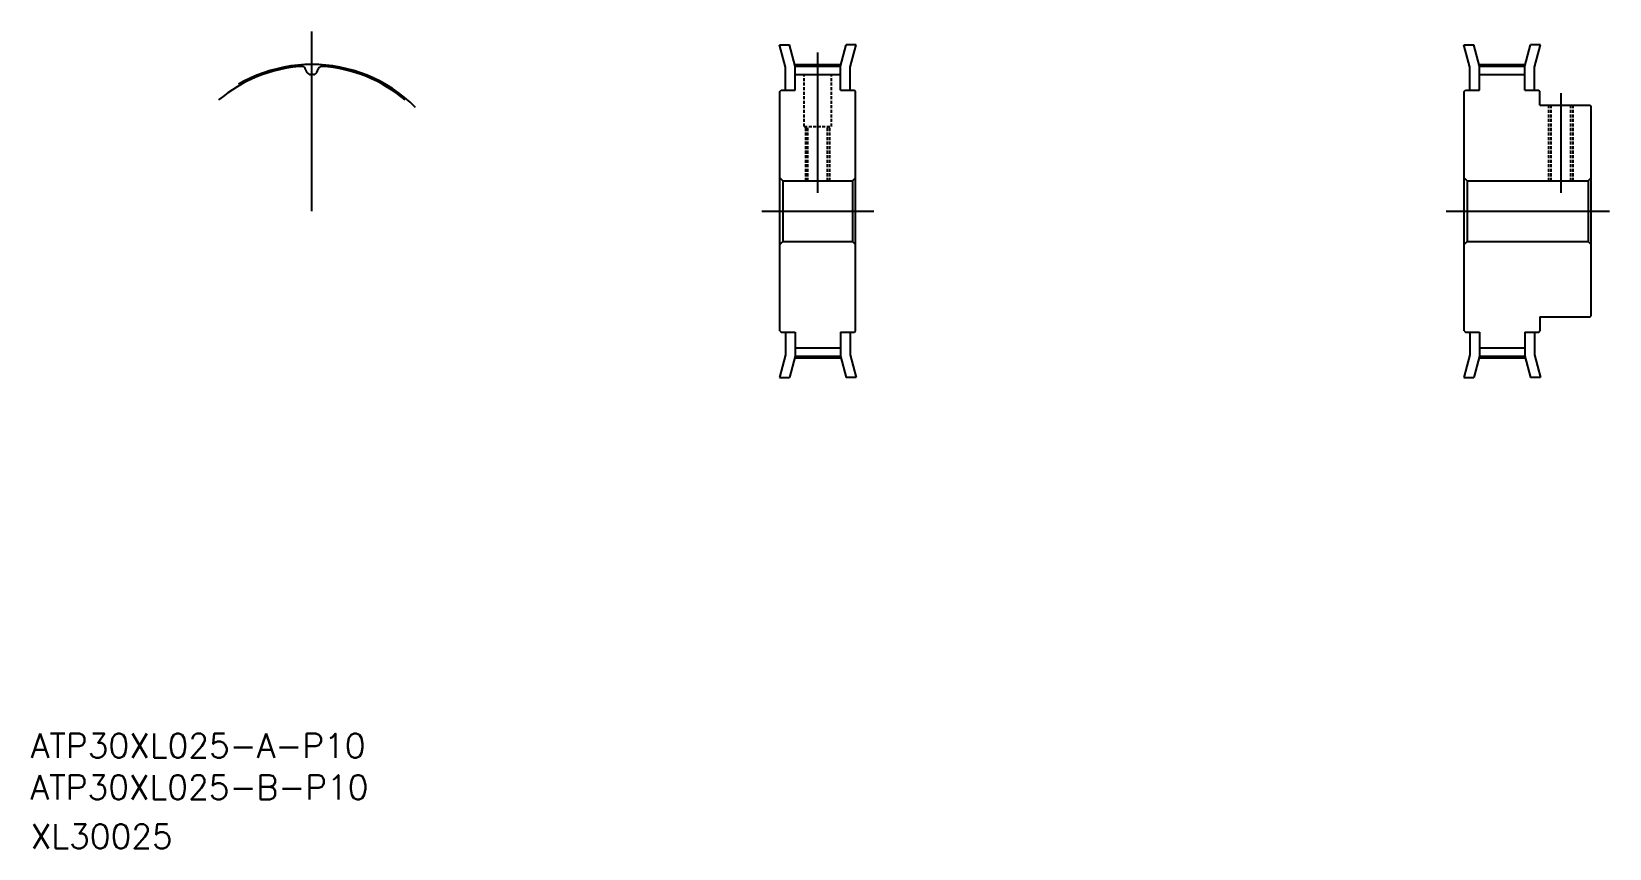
# Model space of a CAD drawing. Extents: x -29 to 232, y 10 to 145.
import ezdxf

# ---------------------------------------------------------------- set-up
doc = ezdxf.new("R2010")
doc.units = 0
doc.linetypes.add('CENTER', pattern=[50.8, 31.75, -6.35, 6.35, -6.35])
doc.linetypes.add('DASHED', pattern=[0.75, 0.5, -0.25])
doc.layers.get('0').update_dxf_attribs({"linetype": 'CONTINUOUS'})
doc.layers.add('CENTER', color=1, linetype='CENTER')
doc.styles.get("Standard").update_dxf_attribs({"font": 'txt', "bigfont": 'BIGFONT'})

msp = doc.modelspace()

# ---------------------------------------------------------------- linework, layer by layer
at = {"color": 7, "linetype": 'CONTINUOUS'}
for p, q in [((95.77, 139.19), (94.78, 142.9)), ((94.78, 142.9), (96.43, 142.9)), ((97.37, 139.4), (96.43, 142.9)), ((104.87, 139.4), (105.81, 142.9)), ((107.47, 142.9), (105.81, 142.9)), ((106.47, 139.19), (107.47, 142.9)), ((208.94, 139.19), (207.95, 142.9)), ((207.95, 142.9), (209.6, 142.9)), ((210.54, 139.4), (209.6, 142.9)), ((218.04, 139.4), (218.98, 142.9)), ((220.64, 142.9), (218.98, 142.9)), ((219.64, 139.19), (220.64, 142.9)), ((16.67, 138.35), (16.37, 138.99)), ((18.27, 138.35), (18.57, 138.99)), ((95.77, 135.4), (95.77, 139.19)), ((97.37, 135.4), (97.37, 139.4)), ((97.37, 139.4), (104.87, 139.4)), ((104.87, 135.4), (104.87, 139.4)), ((106.47, 135.4), (106.47, 139.19)), ((208.94, 135.4), (208.94, 139.19)), ((210.54, 135.4), (210.54, 139.4)), ((210.54, 139.4), (218.04, 139.4)), ((218.04, 135.4), (218.04, 139.4)), ((219.64, 135.4), (219.64, 139.19)), ((97.37, 138), (104.87, 138)), ((210.54, 138), (218.04, 138)), ((94.87, 135.2), (95.07, 135.4)), ((94.87, 95.6), (94.87, 135.2)), ((95.07, 135.4), (97.37, 135.4)), ((104.87, 135.4), (107.17, 135.4)), ((107.17, 135.4), (107.37, 135.2)), ((107.37, 95.6), (107.37, 135.2)), ((208.04, 135.2), (208.24, 135.4)), ((208.04, 95.6), (208.04, 135.2)), ((208.24, 135.4), (210.54, 135.4)), ((218.04, 135.4), (220.34, 135.4)), ((220.34, 135.4), (220.54, 135.2)), ((220.54, 132.9), (220.54, 135.2)), ((220.54, 132.9), (228.84, 132.9)), ((228.84, 132.9), (229.04, 132.7)), ((229.04, 98.1), (229.04, 132.7)), ((94.87, 120.9), (95.37, 120.4)), ((95.37, 120.4), (106.87, 120.4)), ((95.37, 120.4), (95.37, 110.4)), ((106.87, 120.4), (107.37, 120.9)), ((106.87, 120.4), (106.87, 110.4)), ((208.04, 120.9), (208.54, 120.4)), ((208.54, 120.4), (228.54, 120.4)), ((208.54, 120.4), (208.54, 110.4)), ((228.54, 120.4), (229.04, 120.9)), ((228.54, 120.4), (228.54, 110.4)), ((208.04, 115.4), (208.04, 115.4)), ((95.37, 110.4), (94.87, 109.9)), ((95.37, 110.4), (106.87, 110.4)), ((106.87, 110.4), (107.37, 109.9)), ((208.54, 110.4), (208.04, 109.9)), ((208.54, 110.4), (228.54, 110.4)), ((228.54, 110.4), (229.04, 109.9)), ((208.04, 105.5), (208.04, 105.5)), ((220.54, 97.9), (228.84, 97.9)), ((220.54, 97.9), (220.54, 95.6)), ((228.84, 97.9), (229.04, 98.1)), ((94.87, 95.6), (95.07, 95.4)), ((95.07, 95.4), (97.37, 95.4)), ((95.77, 95.4), (95.77, 91.61)), ((97.37, 95.4), (97.37, 91.4)), ((104.87, 95.4), (104.87, 91.4)), ((104.87, 95.4), (107.17, 95.4)), ((106.47, 95.4), (106.47, 91.61)), ((107.17, 95.4), (107.37, 95.6)), ((208.04, 95.6), (208.24, 95.4)), ((208.24, 95.4), (210.54, 95.4)), ((208.94, 95.4), (208.94, 91.61)), ((210.54, 95.4), (210.54, 91.4)), ((218.04, 95.4), (218.04, 91.4)), ((218.04, 95.4), (220.34, 95.4)), ((219.64, 95.4), (219.64, 91.61)), ((220.34, 95.4), (220.54, 95.6)), ((95.77, 91.61), (94.78, 87.9)), ((97.37, 91.4), (96.43, 87.9)), ((97.37, 92.8), (104.87, 92.8)), ((97.37, 91.4), (104.87, 91.4)), ((104.87, 91.4), (105.81, 87.9)), ((106.47, 91.61), (107.47, 87.9)), ((208.94, 91.61), (207.95, 87.9)), ((210.54, 91.4), (209.6, 87.9)), ((210.54, 92.8), (218.04, 92.8)), ((210.54, 91.4), (218.04, 91.4)), ((218.04, 91.4), (218.98, 87.9)), ((219.64, 91.61), (220.64, 87.9)), ((94.78, 87.9), (96.43, 87.9)), ((107.47, 87.9), (105.81, 87.9)), ((207.95, 87.9), (209.6, 87.9)), ((220.64, 87.9), (218.98, 87.9))]:
    msp.add_line(p, q, dxfattribs=at)
at = {"color": 3, "linetype": 'DASHED'}
for p, q in [((98.87, 129.4), (98.87, 138)), ((103.37, 129.4), (103.37, 138)), ((222.04, 120.4), (222.04, 132.9)), ((222.42, 120.4), (222.42, 132.9)), ((225.66, 120.4), (225.66, 132.9)), ((226.04, 120.4), (226.04, 132.9)), ((98.87, 129.4), (103.37, 129.4)), ((99.12, 120.4), (99.12, 129.4)), ((99.5, 120.4), (99.5, 129.4)), ((102.74, 120.4), (102.74, 129.4)), ((103.12, 120.4), (103.12, 129.4))]:
    msp.add_line(p, q, dxfattribs=at)
at = {"color": 7, "linetype": 'CONTINUOUS'}
for centre, radius, start, end in [((17.47, 115.4), 24, 94.0533, 130), ((15.81, 138.73), 0.61, 25, 94.0533), ((17.22, 138.6), 0.61, 205, 270.617), ((17.72, 138.6), 0.61, 269.383, 335), ((19.12, 138.73), 0.61, 85.9467, 155), ((17.47, 115.4), 24, 50, 85.9467), ((17.47, 115.4), 22.6, 89.383, 90.617)]:
    msp.add_arc(centre, radius, start, end, dxfattribs=at)
at = {"layer": 'CENTER', "color": 1, "linetype": 'CENTER'}
for p, q in [((17.47, 115.4), (17.47, 145.1)), ((101.12, 118.4), (101.12, 141.65)), ((97.25, 139.65), (104.99, 139.65)), ((210.42, 139.65), (218.16, 139.65)), ((224.04, 118.4), (224.04, 134.9)), ((91.87, 115.4), (110.37, 115.4)), ((205.04, 115.4), (232.04, 115.4)), ((97.25, 91.14), (104.99, 91.14)), ((210.42, 91.14), (218.16, 91.14))]:
    msp.add_line(p, q, dxfattribs=at)
msp.add_arc((17.47, 115.4), 24.25, 45, 135, dxfattribs=at)

# ---------------------------------------------------------------- texts
at = {"color": 7, "linetype": 'CONTINUOUS'}
for s, p in [('ATP30XL025-A-P10', (-29.03, 25)), ('ATP30XL025-B-P10', (-29.07, 18.12)), ('XL30025', (-29.03, 10))]:
    msp.add_text(s, height=4, dxfattribs=at).set_placement(p)

doc.saveas('drawing.dxf')
